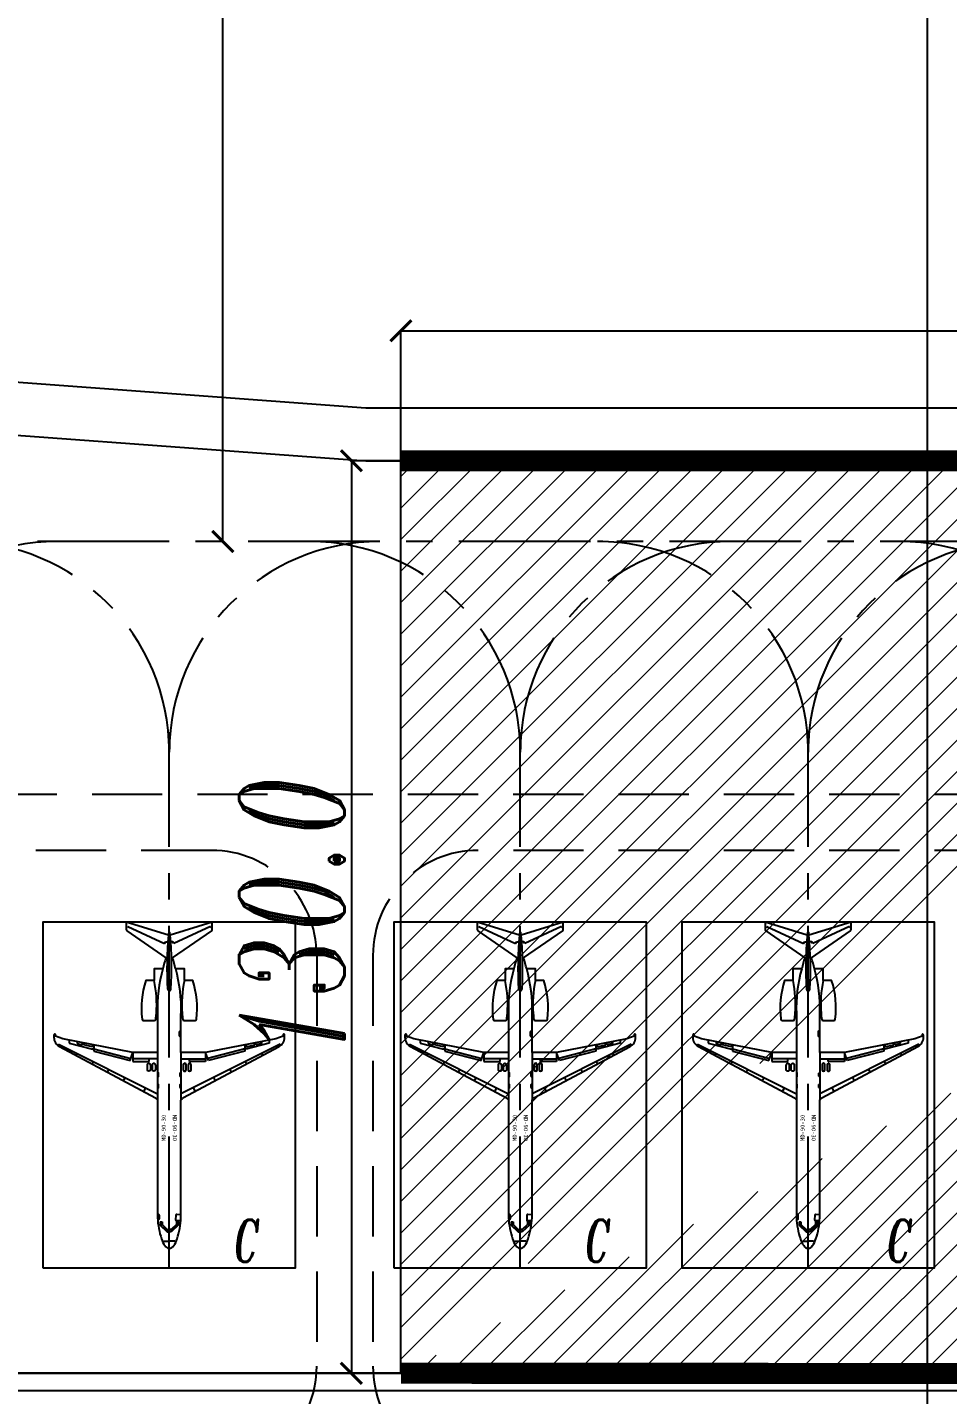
# Model space of a CAD drawing. Header units: millimetres. Extents: x -2699 to 2556, y 623 to 2108.
# Drawn here: x -140.5 to -9.4, y 1211.8 to 1406.5 of the extents above; entities that cross this region are included whole.
import ezdxf
from ezdxf.enums import TextEntityAlignment as Align

# ---------------------------------------------------------------- set-up
doc = ezdxf.new("R2010")
doc.units = ezdxf.units.MM
doc.linetypes.add('CENTER', pattern=[2, 1.25, -0.25, 0.25, -0.25])
doc.linetypes.add('DASHED', pattern=[0.75, 0.5, -0.25])
for name, color, linetype in [('1', 8, 'Continuous'), ('2', 8, 'Continuous'), ('FGW', 8, 'Continuous'), ('服务车道', 6, 'DASHED'), ('标注wj', 7, 'Continuous'), ('消防救援道路服务车道和连接带路面', 4, 'Continuous'), ('道肩边线', 6, 'Continuous'), ('道面边线', 3, 'Continuous'), ('飞机', 8, 'Continuous'), ('飞机滑行线', 1, 'CENTER')]:
    doc.layers.add(name, color=color, linetype=linetype)
doc.layers.add('纵断_分栏线', color=5, linetype='Continuous', lineweight=0)
doc.styles.add('ITALICT', font='italict.shx', dxfattribs={"width": 0.67, "bigfont": 'tssdchn.shx'})
doc.styles.get("Standard").update_dxf_attribs({"font": 'SimSun.ttf'})
doc.dimstyles.new('标注', dxfattribs={"dimtxt": 2.5, "dimasz": 1.2, "dimexe": 0, "dimexo": 0, "dimgap": 0.3, "dimtad": 1, "dimdec": 1, "dimzin": 0, "dimdsep": 46, "dimtxsty": 'Standard', "dimblk": 'ARCHTICK', "dimcen": 0.09, "dimadec": 0, "dimazin": 0, "dimtfac": 1, "dimtdec": 1, "dimtofl": 0, "dimtmove": 0, "dimatfit": 3, "dimldrblk": 'ARCHTICK', "dimfxl": 0, "dimtolj": 1, "dimtzin": 0, "dimarcsym": 0})

# ---------------------------------------------------------------- blocks, each defined once
blk = doc.blocks.new('*U139')
at = {"color": 7}
blk.add_lwpolyline([(-45.28, -6.04), (-41.42, -0.48, 0.015916), (-39.87, -0.91), (-39.87, -2.16), (-38.18, -2.16), (-38.18, -3.35, 0.111009), (-32.69, -3.87, 0.377813), (-32.52, -3.67), (-32.52, -2.13, 0.378085), (-32.69, -1.93, 0.012851), (-33.52, -1.84), (-33.52, -1.68), (-27.93, -1.68), (-27.93, -5.17), (-29.88, -15.18), (-30.28, -16.23), (-30.52, -16.23, 0.490513), (-30.52, -16.4, 0.092414), (-30.26, -16.43), (-30.11, -16.43, 0.276654), (-28.79, -15.64), (-21.46, -1.95, -0.180843), (-21.16, -1.68), (-4.41, -1.68, 0.06315), (-1.39, -1.11, 0.086751), (-0.43, -0.63, 0.216879), (0, 0, 0.216879), (-0.43, 0.63, 0.086751), (-1.39, 1.11, 0.06315), (-4.41, 1.67), (-21.16, 1.67, -0.180843), (-21.46, 1.95), (-28.79, 15.64, 0.276654), (-30.11, 16.43), (-30.26, 16.43, 0.092414), (-30.52, 16.4, 0.490513), (-30.52, 16.23), (-30.28, 16.23), (-29.88, 15.18), (-27.93, 5.17), (-27.93, 1.67), (-33.52, 1.67), (-33.52, 1.84, 0.012851), (-32.69, 1.93, 0.378085), (-32.52, 2.13), (-32.52, 3.67, 0.377813), (-32.69, 3.87, 0.111009), (-38.18, 3.35), (-38.18, 2.16), (-39.87, 2.16), (-39.87, 0.91, 0.015916), (-41.42, 0.48), (-45.28, 6.04, 0.245694), (-45.45, 6.12), (-46.5, 6.12), (-44.68, 0.12, 0.001661), (-45.03, 0.08), (-45.03, 0), (-45.03, -0.08, 0.001661), (-44.68, -0.12), (-46.5, -6.13), (-45.45, -6.13, 0.245694)], format="xyb", close=True, dxfattribs=at)
at = {"layer": '1', "color": 7}
for p, q in [((-28.94, 15.87), (-29.14, 15.78)), ((-29.14, 15.78), (-22.05, 1.67)), ((-29.7, 14.25), (-29.27, 14.25)), ((-29.27, 14.25), (-28.42, 10.93)), ((-29.48, 13.12), (-29.22, 13.12)), ((-29.05, 12.34), (-29.33, 12.34)), ((-29.01, 12.19), (-29.3, 12.19)), ((-29.22, 13.12), (-29.05, 12.34)), ((-28.73, 10.93), (-29.01, 12.19)), ((-27.82, 13.15), (-27.53, 13.3)), ((-29.05, 10.93), (-28.73, 10.93)), ((-29.02, 10.76), (-28.11, 10.76)), ((-28.42, 10.93), (-28.58, 10.76)), ((-28.45, 10.76), (-27.09, 5.47)), ((-28.11, 10.76), (-26.78, 5.58)), ((-26.65, 10.82), (-26.3, 11)), ((-25.54, 8.62), (-25.14, 8.83)), ((-45.87, 5.89), (-45.7, 5.97)), ((-45.87, 5.89), (-43.46, 0.66)), ((-45.7, 5.97), (-45.76, 6.12)), ((-24.38, 6.3), (-23.92, 6.55)), ((-26.78, 5.58), (-27.93, 5.17)), ((-27.93, 5.17), (-26.67, 5.17)), ((-27.02, 1.67), (-27.02, 5.17)), ((-26.67, 5.17), (-26.67, 2.87)), ((-26.67, 2.87), (-27.02, 2.87)), ((-22.92, 3.39), (-22.39, 3.68)), ((-43.46, 0.66), (-43.72, 0.52)), ((-43.72, 0.52), (-43.72, 0.19)), ((-41.42, 0.48), (-41.3, 0.31)), ((-30.96, 1.52), (-30.96, 1.67)), ((-30.86, 1.42), (-30.34, 1.42)), ((-30.24, 1.52), (-30.24, 1.67)), ((-27.93, 1.67), (-21.16, 1.67)), ((-25.04, 1.59), (-25.04, 1.67)), ((-24.58, 1.54), (-24.99, 1.54)), ((-24.53, 1.59), (-24.53, 1.67)), ((-23.42, 1.59), (-23.42, 1.67)), ((-22.96, 1.54), (-23.37, 1.54)), ((-22.91, 1.59), (-22.91, 1.67)), ((-4.83, 1.67), (-4.87, 1.05)), ((-4.77, 0.95), (-4.08, 0.91)), ((-3.94, 1.64), (-3.98, 1)), ((-3.8, 1.29), (-3.35, 1.29)), ((-3.8, 1.29), (-3.8, 1.03)), ((-3.8, 1.03), (-3.44, 1.03)), ((-3.35, 1.29), (-3.44, 1.03)), ((-3.44, 1.03), (-2.74, 0.29)), ((-3.35, 1.29), (-2.38, 0.29)), ((-3.08, 0.65), (-2.9, 0.83)), ((-2.74, 0.29), (-2.74, 0)), ((-2.74, 0.29), (-2.38, 0.29)), ((-2.74, -0.29), (-2.74, 0)), ((-2.38, 0.29), (-2.38, 0)), ((-2.38, -0.29), (-2.38, 0)), ((-1.06, 0.78), (-1.06, 0)), ((-1.06, -0.78), (-1.06, 0)), ((-45.87, -5.89), (-43.46, -0.66)), ((-43.72, -0.52), (-43.72, -0.19)), ((-43.46, -0.66), (-43.72, -0.52)), ((-41.42, -0.48), (-41.3, -0.31)), ((-29.14, -15.78), (-22.05, -1.68)), ((-27.93, -1.68), (-21.16, -1.68)), ((-27.02, -1.68), (-27.02, -5.17)), ((-25.04, -1.59), (-25.04, -1.68)), ((-24.58, -1.54), (-24.99, -1.54)), ((-24.53, -1.59), (-24.53, -1.68)), ((-23.42, -1.59), (-23.42, -1.68)), ((-22.96, -1.54), (-23.37, -1.54)), ((-22.91, -1.59), (-22.91, -1.68)), ((-4.84, -1.51), (-4.84, -1.68)), ((-4.28, -1.41), (-4.74, -1.41)), ((-4.18, -1.51), (-4.18, -1.66)), ((-3.8, -1.03), (-3.44, -1.03)), ((-3.8, -1.29), (-3.8, -1.03)), ((-3.8, -1.29), (-3.35, -1.29)), ((-3.44, -1.03), (-2.74, -0.29)), ((-3.35, -1.29), (-3.44, -1.03)), ((-3.35, -1.29), (-2.38, -0.29)), ((-3.08, -0.65), (-2.9, -0.83)), ((-2.74, -0.29), (-2.38, -0.29)), ((-26.67, -2.87), (-27.02, -2.87)), ((-26.67, -5.17), (-26.67, -2.87)), ((-22.92, -3.39), (-22.39, -3.68)), ((-28.45, -10.76), (-27.09, -5.47)), ((-28.11, -10.76), (-26.78, -5.58)), ((-26.78, -5.58), (-27.93, -5.17)), ((-27.93, -5.17), (-26.67, -5.17)), ((-45.87, -5.89), (-45.7, -5.97)), ((-45.7, -5.97), (-45.76, -6.13)), ((-24.38, -6.3), (-23.92, -6.55)), ((-25.54, -8.62), (-25.14, -8.83)), ((-29.27, -14.25), (-28.42, -10.93)), ((-29.05, -10.93), (-28.73, -10.93)), ((-29.02, -10.76), (-28.11, -10.76)), ((-28.73, -10.93), (-29.01, -12.19)), ((-28.42, -10.93), (-28.58, -10.76)), ((-26.65, -10.82), (-26.3, -11)), ((-29.48, -13.12), (-29.22, -13.12)), ((-29.05, -12.34), (-29.33, -12.34)), ((-29.01, -12.19), (-29.3, -12.19)), ((-29.22, -13.12), (-29.05, -12.34)), ((-27.82, -13.15), (-27.53, -13.3)), ((-29.7, -14.25), (-29.27, -14.25)), ((-28.94, -15.87), (-29.14, -15.78))]:
    blk.add_line(p, q, dxfattribs=at)
for centre, radius, start, end in [((-34.78, 17.88), 16.09, 257.7807, 274.5014), ((-39.99, -52.92), 53.25, 86.7652, 95.048), ((-34.23, -19.12), 20.81, 88.0227, 105.7176), ((-36.98, 0), 0.238, 359.933, 92.4485), ((-36.98, 0), 0.238, 267.5515, 0.067), ((-30.86, 1.52), 0.1, 180, 270), ((-30.34, 1.52), 0.1, 270, 0), ((-24.99, 1.59), 0.05, 180, 270), ((-24.58, 1.59), 0.05, 270, 0), ((-23.37, 1.59), 0.05, 180, 270), ((-22.96, 1.59), 0.05, 270, 0), ((-4.77, 1.05), 0.1, 176.4884, 266.4884), ((-4.08, 1.01), 0.1, 266.4884, 356.4884), ((-39.99, 52.92), 53.25, 264.952, 273.2348), ((-34.23, 19.12), 20.81, 254.2824, 271.9773), ((-34.78, -17.88), 16.09, 85.4986, 102.2193), ((-24.99, -1.59), 0.05, 90, 180), ((-24.58, -1.59), 0.05, 0, 90), ((-23.37, -1.59), 0.05, 90, 180), ((-22.96, -1.59), 0.05, 0, 90), ((-4.74, -1.51), 0.1, 90, 180), ((-4.28, -1.51), 0.1, 0, 90)]:
    blk.add_arc(centre, radius, start, end, dxfattribs=at)
at = {"layer": '2', "color": 7}
for points in [[(-26.19, 2.69), (-25.47, 2.69, 1), (-25.47, 3.11), (-26.19, 3.11, 1)], [(-26.19, 1.98), (-25.47, 1.98, 1), (-25.47, 2.4), (-26.19, 2.4, 1)], [(-26.19, -1.98), (-25.47, -1.98, -1), (-25.47, -2.4), (-26.19, -2.4, -1)], [(-26.19, -2.69), (-25.47, -2.69, -1), (-25.47, -3.11), (-26.19, -3.11, -1)]]:
    blk.add_lwpolyline(points, format="xyb", close=True, dxfattribs=at)
at = {"layer": '1', "color": 7}
blk.add_text('MD-90-30', height=0.6, dxfattribs=at).set_placement((-17.2, 0.8), align=Align.MIDDLE_CENTER)
blk.add_text('MD-90-30', height=0.6, rotation=180, dxfattribs=at).set_placement((-17.2, -0.8), align=Align.MIDDLE_CENTER)
blk = doc.blocks.new('*U144')
at = {"color": 7}
blk.add_lwpolyline([(-45.28, -6.04), (-41.42, -0.48, 0.015916), (-39.87, -0.91), (-39.87, -2.16), (-38.18, -2.16), (-38.18, -3.35, 0.111009), (-32.69, -3.87, 0.377813), (-32.52, -3.67), (-32.52, -2.13, 0.378085), (-32.69, -1.93, 0.012851), (-33.52, -1.84), (-33.52, -1.68), (-27.93, -1.68), (-27.93, -5.17), (-29.88, -15.18), (-30.28, -16.23), (-30.52, -16.23, 0.490513), (-30.52, -16.4, 0.092414), (-30.26, -16.43), (-30.11, -16.43, 0.276654), (-28.79, -15.64), (-21.46, -1.95, -0.180843), (-21.16, -1.68), (-4.41, -1.68, 0.06315), (-1.39, -1.11, 0.086751), (-0.43, -0.63, 0.216879), (0, 0, 0.216879), (-0.43, 0.63, 0.086751), (-1.39, 1.11, 0.06315), (-4.41, 1.67), (-21.16, 1.67, -0.180843), (-21.46, 1.95), (-28.79, 15.64, 0.276654), (-30.11, 16.43), (-30.26, 16.43, 0.092414), (-30.52, 16.4, 0.490513), (-30.52, 16.23), (-30.28, 16.23), (-29.88, 15.18), (-27.93, 5.17), (-27.93, 1.67), (-33.52, 1.67), (-33.52, 1.84, 0.012851), (-32.69, 1.93, 0.378085), (-32.52, 2.13), (-32.52, 3.67, 0.377813), (-32.69, 3.87, 0.111009), (-38.18, 3.35), (-38.18, 2.16), (-39.87, 2.16), (-39.87, 0.91, 0.015916), (-41.42, 0.48), (-45.28, 6.04, 0.245694), (-45.45, 6.12), (-46.5, 6.12), (-44.68, 0.12, 0.001661), (-45.03, 0.08), (-45.03, 0), (-45.03, -0.08, 0.001661), (-44.68, -0.12), (-46.5, -6.13), (-45.45, -6.13, 0.245694)], format="xyb", close=True, dxfattribs=at)
at = {"layer": '1', "color": 7}
for p, q in [((-28.94, 15.87), (-29.14, 15.78)), ((-29.14, 15.78), (-22.05, 1.67)), ((-29.7, 14.25), (-29.27, 14.25)), ((-29.27, 14.25), (-28.42, 10.93)), ((-29.48, 13.12), (-29.22, 13.12)), ((-29.05, 12.34), (-29.33, 12.34)), ((-29.01, 12.19), (-29.3, 12.19)), ((-29.22, 13.12), (-29.05, 12.34)), ((-28.73, 10.93), (-29.01, 12.19)), ((-27.82, 13.15), (-27.53, 13.3)), ((-29.05, 10.93), (-28.73, 10.93)), ((-29.02, 10.76), (-28.11, 10.76)), ((-28.42, 10.93), (-28.58, 10.76)), ((-28.45, 10.76), (-27.09, 5.47)), ((-28.11, 10.76), (-26.78, 5.58)), ((-26.65, 10.82), (-26.3, 11)), ((-25.54, 8.62), (-25.14, 8.83)), ((-45.87, 5.89), (-45.7, 5.97)), ((-45.87, 5.89), (-43.46, 0.66)), ((-45.7, 5.97), (-45.76, 6.12)), ((-24.38, 6.3), (-23.92, 6.55)), ((-26.78, 5.58), (-27.93, 5.17)), ((-27.93, 5.17), (-26.67, 5.17)), ((-27.02, 1.67), (-27.02, 5.17)), ((-26.67, 5.17), (-26.67, 2.87)), ((-26.67, 2.87), (-27.02, 2.87)), ((-22.92, 3.39), (-22.39, 3.68)), ((-43.46, 0.66), (-43.72, 0.52)), ((-43.72, 0.52), (-43.72, 0.19)), ((-41.42, 0.48), (-41.3, 0.31)), ((-30.96, 1.52), (-30.96, 1.67)), ((-30.86, 1.42), (-30.34, 1.42)), ((-30.24, 1.52), (-30.24, 1.67)), ((-27.93, 1.67), (-21.16, 1.67)), ((-25.04, 1.59), (-25.04, 1.67)), ((-24.58, 1.54), (-24.99, 1.54)), ((-24.53, 1.59), (-24.53, 1.67)), ((-23.42, 1.59), (-23.42, 1.67)), ((-22.96, 1.54), (-23.37, 1.54)), ((-22.91, 1.59), (-22.91, 1.67)), ((-4.83, 1.67), (-4.87, 1.05)), ((-4.77, 0.95), (-4.08, 0.91)), ((-3.94, 1.64), (-3.98, 1)), ((-3.8, 1.29), (-3.35, 1.29)), ((-3.8, 1.29), (-3.8, 1.03)), ((-3.8, 1.03), (-3.44, 1.03)), ((-3.35, 1.29), (-3.44, 1.03)), ((-3.44, 1.03), (-2.74, 0.29)), ((-3.35, 1.29), (-2.38, 0.29)), ((-3.08, 0.65), (-2.9, 0.83)), ((-2.74, 0.29), (-2.74, 0)), ((-2.74, 0.29), (-2.38, 0.29)), ((-2.74, -0.29), (-2.74, 0)), ((-2.38, 0.29), (-2.38, 0)), ((-2.38, -0.29), (-2.38, 0)), ((-1.06, 0.78), (-1.06, 0)), ((-1.06, -0.78), (-1.06, 0)), ((-45.87, -5.89), (-43.46, -0.66)), ((-43.72, -0.52), (-43.72, -0.19)), ((-43.46, -0.66), (-43.72, -0.52)), ((-41.42, -0.48), (-41.3, -0.31)), ((-29.14, -15.78), (-22.05, -1.68)), ((-27.93, -1.68), (-21.16, -1.68)), ((-27.02, -1.68), (-27.02, -5.17)), ((-25.04, -1.59), (-25.04, -1.68)), ((-24.58, -1.54), (-24.99, -1.54)), ((-24.53, -1.59), (-24.53, -1.68)), ((-23.42, -1.59), (-23.42, -1.68)), ((-22.96, -1.54), (-23.37, -1.54)), ((-22.91, -1.59), (-22.91, -1.68)), ((-4.84, -1.51), (-4.84, -1.68)), ((-4.28, -1.41), (-4.74, -1.41)), ((-4.18, -1.51), (-4.18, -1.66)), ((-3.8, -1.03), (-3.44, -1.03)), ((-3.8, -1.29), (-3.8, -1.03)), ((-3.8, -1.29), (-3.35, -1.29)), ((-3.44, -1.03), (-2.74, -0.29)), ((-3.35, -1.29), (-3.44, -1.03)), ((-3.35, -1.29), (-2.38, -0.29)), ((-3.08, -0.65), (-2.9, -0.83)), ((-2.74, -0.29), (-2.38, -0.29)), ((-26.67, -2.87), (-27.02, -2.87)), ((-26.67, -5.17), (-26.67, -2.87)), ((-22.92, -3.39), (-22.39, -3.68)), ((-28.45, -10.76), (-27.09, -5.47)), ((-28.11, -10.76), (-26.78, -5.58)), ((-26.78, -5.58), (-27.93, -5.17)), ((-27.93, -5.17), (-26.67, -5.17)), ((-45.87, -5.89), (-45.7, -5.97)), ((-45.7, -5.97), (-45.76, -6.13)), ((-24.38, -6.3), (-23.92, -6.55)), ((-25.54, -8.62), (-25.14, -8.83)), ((-29.27, -14.25), (-28.42, -10.93)), ((-29.05, -10.93), (-28.73, -10.93)), ((-29.02, -10.76), (-28.11, -10.76)), ((-28.73, -10.93), (-29.01, -12.19)), ((-28.42, -10.93), (-28.58, -10.76)), ((-26.65, -10.82), (-26.3, -11)), ((-29.48, -13.12), (-29.22, -13.12)), ((-29.05, -12.34), (-29.33, -12.34)), ((-29.01, -12.19), (-29.3, -12.19)), ((-29.22, -13.12), (-29.05, -12.34)), ((-27.82, -13.15), (-27.53, -13.3)), ((-29.7, -14.25), (-29.27, -14.25)), ((-28.94, -15.87), (-29.14, -15.78))]:
    blk.add_line(p, q, dxfattribs=at)
for centre, radius, start, end in [((-34.78, 17.88), 16.09, 257.7807, 274.5014), ((-39.99, -52.92), 53.25, 86.7652, 95.048), ((-34.23, -19.12), 20.81, 88.0227, 105.7176), ((-36.98, 0), 0.238, 359.933, 92.4485), ((-36.98, 0), 0.238, 267.5515, 0.067), ((-30.86, 1.52), 0.1, 180, 270), ((-30.34, 1.52), 0.1, 270, 0), ((-24.99, 1.59), 0.05, 180, 270), ((-24.58, 1.59), 0.05, 270, 0), ((-23.37, 1.59), 0.05, 180, 270), ((-22.96, 1.59), 0.05, 270, 0), ((-4.77, 1.05), 0.1, 176.4884, 266.4884), ((-4.08, 1.01), 0.1, 266.4884, 356.4884), ((-39.99, 52.92), 53.25, 264.952, 273.2348), ((-34.23, 19.12), 20.81, 254.2824, 271.9773), ((-34.78, -17.88), 16.09, 85.4986, 102.2193), ((-24.99, -1.59), 0.05, 90, 180), ((-24.58, -1.59), 0.05, 0, 90), ((-23.37, -1.59), 0.05, 90, 180), ((-22.96, -1.59), 0.05, 0, 90), ((-4.74, -1.51), 0.1, 90, 180), ((-4.28, -1.51), 0.1, 0, 90)]:
    blk.add_arc(centre, radius, start, end, dxfattribs=at)
at = {"layer": '2', "color": 7}
for points in [[(-26.19, 2.69), (-25.47, 2.69, 1), (-25.47, 3.11), (-26.19, 3.11, 1)], [(-26.19, 1.98), (-25.47, 1.98, 1), (-25.47, 2.4), (-26.19, 2.4, 1)], [(-26.19, -1.98), (-25.47, -1.98, -1), (-25.47, -2.4), (-26.19, -2.4, -1)], [(-26.19, -2.69), (-25.47, -2.69, -1), (-25.47, -3.11), (-26.19, -3.11, -1)]]:
    blk.add_lwpolyline(points, format="xyb", close=True, dxfattribs=at)
at = {"layer": '1', "color": 7}
blk.add_text('MD-90-30', height=0.6, dxfattribs=at).set_placement((-17.2, 0.8), align=Align.MIDDLE_CENTER)
blk.add_text('MD-90-30', height=0.6, rotation=180, dxfattribs=at).set_placement((-17.2, -0.8), align=Align.MIDDLE_CENTER)
blk = doc.blocks.new('*U145')
at = {"color": 7}
blk.add_lwpolyline([(-45.28, -6.04), (-41.42, -0.48, 0.015916), (-39.87, -0.91), (-39.87, -2.16), (-38.18, -2.16), (-38.18, -3.35, 0.111009), (-32.69, -3.87, 0.377813), (-32.52, -3.67), (-32.52, -2.13, 0.378085), (-32.69, -1.93, 0.012851), (-33.52, -1.84), (-33.52, -1.68), (-27.93, -1.68), (-27.93, -5.17), (-29.88, -15.18), (-30.28, -16.23), (-30.52, -16.23, 0.490513), (-30.52, -16.4, 0.092414), (-30.26, -16.43), (-30.11, -16.43, 0.276654), (-28.79, -15.64), (-21.46, -1.95, -0.180843), (-21.16, -1.68), (-4.41, -1.68, 0.06315), (-1.39, -1.11, 0.086751), (-0.43, -0.63, 0.216879), (0, 0, 0.216879), (-0.43, 0.63, 0.086751), (-1.39, 1.11, 0.06315), (-4.41, 1.67), (-21.16, 1.67, -0.180843), (-21.46, 1.95), (-28.79, 15.64, 0.276654), (-30.11, 16.43), (-30.26, 16.43, 0.092414), (-30.52, 16.4, 0.490513), (-30.52, 16.23), (-30.28, 16.23), (-29.88, 15.18), (-27.93, 5.17), (-27.93, 1.67), (-33.52, 1.67), (-33.52, 1.84, 0.012851), (-32.69, 1.93, 0.378085), (-32.52, 2.13), (-32.52, 3.67, 0.377813), (-32.69, 3.87, 0.111009), (-38.18, 3.35), (-38.18, 2.16), (-39.87, 2.16), (-39.87, 0.91, 0.015916), (-41.42, 0.48), (-45.28, 6.04, 0.245694), (-45.45, 6.12), (-46.5, 6.12), (-44.68, 0.12, 0.001661), (-45.03, 0.08), (-45.03, 0), (-45.03, -0.08, 0.001661), (-44.68, -0.12), (-46.5, -6.13), (-45.45, -6.13, 0.245694)], format="xyb", close=True, dxfattribs=at)
at = {"layer": '1', "color": 7}
for p, q in [((-28.94, 15.87), (-29.14, 15.78)), ((-29.14, 15.78), (-22.05, 1.67)), ((-29.7, 14.25), (-29.27, 14.25)), ((-29.27, 14.25), (-28.42, 10.93)), ((-29.48, 13.12), (-29.22, 13.12)), ((-29.05, 12.34), (-29.33, 12.34)), ((-29.01, 12.19), (-29.3, 12.19)), ((-29.22, 13.12), (-29.05, 12.34)), ((-28.73, 10.93), (-29.01, 12.19)), ((-27.82, 13.15), (-27.53, 13.3)), ((-29.05, 10.93), (-28.73, 10.93)), ((-29.02, 10.76), (-28.11, 10.76)), ((-28.42, 10.93), (-28.58, 10.76)), ((-28.45, 10.76), (-27.09, 5.47)), ((-28.11, 10.76), (-26.78, 5.58)), ((-26.65, 10.82), (-26.3, 11)), ((-25.54, 8.62), (-25.14, 8.83)), ((-45.87, 5.89), (-45.7, 5.97)), ((-45.87, 5.89), (-43.46, 0.66)), ((-45.7, 5.97), (-45.76, 6.12)), ((-24.38, 6.3), (-23.92, 6.55)), ((-26.78, 5.58), (-27.93, 5.17)), ((-27.93, 5.17), (-26.67, 5.17)), ((-27.02, 1.67), (-27.02, 5.17)), ((-26.67, 5.17), (-26.67, 2.87)), ((-26.67, 2.87), (-27.02, 2.87)), ((-22.92, 3.39), (-22.39, 3.68)), ((-43.46, 0.66), (-43.72, 0.52)), ((-43.72, 0.52), (-43.72, 0.19)), ((-41.42, 0.48), (-41.3, 0.31)), ((-30.96, 1.52), (-30.96, 1.67)), ((-30.86, 1.42), (-30.34, 1.42)), ((-30.24, 1.52), (-30.24, 1.67)), ((-27.93, 1.67), (-21.16, 1.67)), ((-25.04, 1.59), (-25.04, 1.67)), ((-24.58, 1.54), (-24.99, 1.54)), ((-24.53, 1.59), (-24.53, 1.67)), ((-23.42, 1.59), (-23.42, 1.67)), ((-22.96, 1.54), (-23.37, 1.54)), ((-22.91, 1.59), (-22.91, 1.67)), ((-4.83, 1.67), (-4.87, 1.05)), ((-4.77, 0.95), (-4.08, 0.91)), ((-3.94, 1.64), (-3.98, 1)), ((-3.8, 1.29), (-3.35, 1.29)), ((-3.8, 1.29), (-3.8, 1.03)), ((-3.8, 1.03), (-3.44, 1.03)), ((-3.35, 1.29), (-3.44, 1.03)), ((-3.44, 1.03), (-2.74, 0.29)), ((-3.35, 1.29), (-2.38, 0.29)), ((-3.08, 0.65), (-2.9, 0.83)), ((-2.74, 0.29), (-2.74, 0)), ((-2.74, 0.29), (-2.38, 0.29)), ((-2.74, -0.29), (-2.74, 0)), ((-2.38, 0.29), (-2.38, 0)), ((-2.38, -0.29), (-2.38, 0)), ((-1.06, 0.78), (-1.06, 0)), ((-1.06, -0.78), (-1.06, 0)), ((-45.87, -5.89), (-43.46, -0.66)), ((-43.72, -0.52), (-43.72, -0.19)), ((-43.46, -0.66), (-43.72, -0.52)), ((-41.42, -0.48), (-41.3, -0.31)), ((-29.14, -15.78), (-22.05, -1.68)), ((-27.93, -1.68), (-21.16, -1.68)), ((-27.02, -1.68), (-27.02, -5.17)), ((-25.04, -1.59), (-25.04, -1.68)), ((-24.58, -1.54), (-24.99, -1.54)), ((-24.53, -1.59), (-24.53, -1.68)), ((-23.42, -1.59), (-23.42, -1.68)), ((-22.96, -1.54), (-23.37, -1.54)), ((-22.91, -1.59), (-22.91, -1.68)), ((-4.84, -1.51), (-4.84, -1.68)), ((-4.28, -1.41), (-4.74, -1.41)), ((-4.18, -1.51), (-4.18, -1.66)), ((-3.8, -1.03), (-3.44, -1.03)), ((-3.8, -1.29), (-3.8, -1.03)), ((-3.8, -1.29), (-3.35, -1.29)), ((-3.44, -1.03), (-2.74, -0.29)), ((-3.35, -1.29), (-3.44, -1.03)), ((-3.35, -1.29), (-2.38, -0.29)), ((-3.08, -0.65), (-2.9, -0.83)), ((-2.74, -0.29), (-2.38, -0.29)), ((-26.67, -2.87), (-27.02, -2.87)), ((-26.67, -5.17), (-26.67, -2.87)), ((-22.92, -3.39), (-22.39, -3.68)), ((-28.45, -10.76), (-27.09, -5.47)), ((-28.11, -10.76), (-26.78, -5.58)), ((-26.78, -5.58), (-27.93, -5.17)), ((-27.93, -5.17), (-26.67, -5.17)), ((-45.87, -5.89), (-45.7, -5.97)), ((-45.7, -5.97), (-45.76, -6.13)), ((-24.38, -6.3), (-23.92, -6.55)), ((-25.54, -8.62), (-25.14, -8.83)), ((-29.27, -14.25), (-28.42, -10.93)), ((-29.05, -10.93), (-28.73, -10.93)), ((-29.02, -10.76), (-28.11, -10.76)), ((-28.73, -10.93), (-29.01, -12.19)), ((-28.42, -10.93), (-28.58, -10.76)), ((-26.65, -10.82), (-26.3, -11)), ((-29.48, -13.12), (-29.22, -13.12)), ((-29.05, -12.34), (-29.33, -12.34)), ((-29.01, -12.19), (-29.3, -12.19)), ((-29.22, -13.12), (-29.05, -12.34)), ((-27.82, -13.15), (-27.53, -13.3)), ((-29.7, -14.25), (-29.27, -14.25)), ((-28.94, -15.87), (-29.14, -15.78))]:
    blk.add_line(p, q, dxfattribs=at)
for centre, radius, start, end in [((-34.78, 17.88), 16.09, 257.7807, 274.5014), ((-39.99, -52.92), 53.25, 86.7652, 95.048), ((-34.23, -19.12), 20.81, 88.0227, 105.7176), ((-36.98, 0), 0.238, 359.933, 92.4485), ((-36.98, 0), 0.238, 267.5515, 0.067), ((-30.86, 1.52), 0.1, 180, 270), ((-30.34, 1.52), 0.1, 270, 0), ((-24.99, 1.59), 0.05, 180, 270), ((-24.58, 1.59), 0.05, 270, 0), ((-23.37, 1.59), 0.05, 180, 270), ((-22.96, 1.59), 0.05, 270, 0), ((-4.77, 1.05), 0.1, 176.4884, 266.4884), ((-4.08, 1.01), 0.1, 266.4884, 356.4884), ((-39.99, 52.92), 53.25, 264.952, 273.2348), ((-34.23, 19.12), 20.81, 254.2824, 271.9773), ((-34.78, -17.88), 16.09, 85.4986, 102.2193), ((-24.99, -1.59), 0.05, 90, 180), ((-24.58, -1.59), 0.05, 0, 90), ((-23.37, -1.59), 0.05, 90, 180), ((-22.96, -1.59), 0.05, 0, 90), ((-4.74, -1.51), 0.1, 90, 180), ((-4.28, -1.51), 0.1, 0, 90)]:
    blk.add_arc(centre, radius, start, end, dxfattribs=at)
at = {"layer": '2', "color": 7}
for points in [[(-26.19, 2.69), (-25.47, 2.69, 1), (-25.47, 3.11), (-26.19, 3.11, 1)], [(-26.19, 1.98), (-25.47, 1.98, 1), (-25.47, 2.4), (-26.19, 2.4, 1)], [(-26.19, -1.98), (-25.47, -1.98, -1), (-25.47, -2.4), (-26.19, -2.4, -1)], [(-26.19, -2.69), (-25.47, -2.69, -1), (-25.47, -3.11), (-26.19, -3.11, -1)]]:
    blk.add_lwpolyline(points, format="xyb", close=True, dxfattribs=at)
at = {"layer": '1', "color": 7}
blk.add_text('MD-90-30', height=0.6, dxfattribs=at).set_placement((-17.2, 0.8), align=Align.MIDDLE_CENTER)
blk.add_text('MD-90-30', height=0.6, rotation=180, dxfattribs=at).set_placement((-17.2, -0.8), align=Align.MIDDLE_CENTER)
blk = doc.blocks.new('_ArchTick')
at = {"color": 0, "linetype": 'ByBlock', "const_width": 0.15}
blk.add_lwpolyline([(-0.5, -0.5), (0.5, 0.5)], dxfattribs=at)
blk = doc.blocks.new('*D174')
at = {"layer": 'Defpoints', "color": 0, "transparency": 16777216}
for p in [(419.76, 1363.33), (-87.24, 1303.49), (419.76, 1295.44)]:
    blk.add_point(p, dxfattribs=at)
at = {"layer": '标注wj', "color": 0, "lineweight": -2, "transparency": 16777216}
for p, q in [((-87.24, 1303.49), (-87.24, 1363.33)), ((-87.24, 1363.33), (419.76, 1363.33)), ((419.76, 1295.44), (419.76, 1363.33))]:
    blk.add_line(p, q, dxfattribs=at)
at = {"layer": '标注wj', "color": 0, "lineweight": -2, "transparency": 16777216, "xscale": 3, "yscale": 3, "zscale": 3, "rotation": 180}
blk.add_blockref('_ArchTick', (-87.24, 1363.33), dxfattribs=at)
at = {"layer": '标注wj', "color": 0, "lineweight": -2, "transparency": 16777216, "xscale": 3, "yscale": 3, "zscale": 3}
blk.add_blockref('_ArchTick', (419.76, 1363.33), dxfattribs=at)
at = {"layer": '标注wj', "color": 0, "transparency": 16777216, "insert": (166.26, 1371.83), "char_height": 15, "attachment_point": 5, "style": 'ITALICT'}
blk.add_mtext('\\A1;507.0', dxfattribs=at)
blk = doc.blocks.new('*D175')
at = {"layer": 'Defpoints', "color": 0, "transparency": 16777216}
for p in [(-87.24, 1344.8), (-94.3, 1214.8), (-87.27, 1214.8)]:
    blk.add_point(p, dxfattribs=at)
at = {"layer": '标注wj', "color": 0, "lineweight": -2, "transparency": 16777216}
for p, q in [((-87.24, 1344.8), (-94.3, 1344.8)), ((-94.3, 1344.8), (-94.3, 1214.8)), ((-87.27, 1214.8), (-94.3, 1214.8))]:
    blk.add_line(p, q, dxfattribs=at)
at = {"layer": '标注wj', "color": 0, "lineweight": -2, "transparency": 16777216, "xscale": 3, "yscale": 3, "zscale": 3}
for p, rotation in [((-94.3, 1344.8), 90), ((-94.3, 1214.8), 270)]:
    blk.add_blockref('_ArchTick', p, dxfattribs=dict(at, rotation=rotation))
at = {"layer": '标注wj', "color": 0, "transparency": 16777216, "insert": (-102.8, 1279.8), "char_height": 15, "attachment_point": 5, "rotation": 90, "style": 'ITALICT'}
blk.add_mtext('\\A1;130.0', dxfattribs=at)
blk = doc.blocks.new('*D176')
at = {"layer": 'Defpoints', "color": 0, "transparency": 16777216}
for p in [(-112.61, 1614.8), (-112.61, 1614.8), (-112.61, 1333.3)]:
    blk.add_point(p, dxfattribs=at)
at = {"layer": '标注wj', "color": 0, "lineweight": -2, "transparency": 16777216}
blk.add_line((-112.61, 1333.3), (-112.61, 1614.8), dxfattribs=at)
at = {"layer": '标注wj', "color": 0, "lineweight": -2, "transparency": 16777216, "xscale": 3, "yscale": 3, "zscale": 3}
for p, rotation in [((-112.61, 1614.8), 90), ((-112.61, 1333.3), 270)]:
    blk.add_blockref('_ArchTick', p, dxfattribs=dict(at, rotation=rotation))
at = {"layer": '标注wj', "color": 0, "transparency": 16777216, "insert": (-121.11, 1474.05), "char_height": 15, "attachment_point": 5, "rotation": 90, "style": 'ITALICT'}
blk.add_mtext('\\A1;281.5', dxfattribs=at)

msp = doc.modelspace()

# ---------------------------------------------------------------- hatches: boundary and pattern name
at = {"layer": '纵断_分栏线'}
h = msp.add_hatch(dxfattribs=at)
h.set_pattern_fill('ANSI31', color=8)
h.set_pattern_definition([(45, (4293.341, 1093.807), (-2.245064, 2.245064), [])])
edge = h.paths.add_edge_path()
edge.add_line((225.76, 1592.3), (349.74, 1592.3))
edge.add_arc((225.76, 1547.3), 45, 0, 90, ccw=False)
edge.add_line((270.76, 1547.3), (276.26, 1472.3))
edge.add_line((276.26, 1472.3), (276.26, 1453.3))
edge.add_line((276.26, 1453.3), (270.76, 1378.3))
edge.add_arc((240.54, 1380.51), 30.3, 274.1942, 355.8058, ccw=False)
edge.add_line((242.76, 1350.3), (167.76, 1344.8))
edge.add_line((-87.24, 1214.8), (419.76, 1214.7))
edge.add_line((419.76, 1214.7), (419.76, 1346.67))
edge.add_line((419.76, 1346.67), (332.76, 1350.3))
edge.add_arc((334.97, 1380.51), 30.3, 184.1942, 265.8058, ccw=False)
edge.add_line((304.76, 1378.3), (299.26, 1453.3))
edge.add_line((299.26, 1453.3), (299.26, 1472.3))
edge.add_line((299.26, 1472.3), (304.76, 1547.3))
edge.add_arc((349.76, 1547.3), 45, 90, 180, ccw=False)
edge.add_line((167.76, 1344.8), (-87.24, 1344.8))
edge.add_line((-87.24, 1214.8), (-87.24, 1344.8))

# ---------------------------------------------------------------- linework, layer by layer
at = {"layer": 'FGW', "linetype": 'Continuous'}
for p, q in [((-12.24, 814.8), (-12.24, 1895.71)), ((2387.76, 1212.3), (-1612.24, 1212.3))]:
    msp.add_line(p, q, dxfattribs=at)
at = {"layer": '服务车道', "ltscale": 20}
for p, q in [((-356.24, 1297.3), (401.26, 1297.3)), ((-114.24, 1289.3), (-353.24, 1289.3)), ((148.77, 1289.3), (-76.24, 1289.3)), ((-99.24, 1274.3), (-99.24, 1215.8)), ((-91.24, 1274.3), (-91.24, 1215.8))]:
    msp.add_line(p, q, dxfattribs=at)
for centre, start, end in [((-114.24, 1274.3), 0, 90), ((-76.24, 1274.3), 90, 180), ((-114.24, 1215.8), 270, 0), ((-76.24, 1215.8), 180, 270)]:
    msp.add_arc(centre, 15, start, end, dxfattribs=at)
at = {"layer": '消防救援道路服务车道和连接带路面'}
msp.add_line((-343.74, 1214.8), (-87.24, 1214.8), dxfattribs=at)
at = {"layer": '道肩边线'}
for p, q in [((-92.24, 1352.3), (-167.24, 1357.8)), ((167.76, 1352.3), (-92.24, 1352.3)), ((-87.24, 1214.8), (-83.74, 1214.8))]:
    msp.add_line(p, q, dxfattribs=at)
at = {"layer": '道面边线'}
msp.add_line((-87.24, 1214.8), (-87.24, 1344.8), dxfattribs=at)
at = {"layer": '道面边线', "const_width": 3}
msp.add_lwpolyline([(-87.24, 1214.8), (419.76, 1214.7), (419.76, 1346.67), (332.76, 1350.3, -0.371954), (304.76, 1378.3), (299.26, 1453.3), (299.26, 1472.3), (304.76, 1547.3, -0.414214), (349.76, 1592.3, 0.414214)], format="xyb", dxfattribs=at)
at = {"layer": '道面边线'}
for points in [[(-87.24, 1214.8), (-340.24, 1214.8), (-340.24, 1344.8), (-332.24, 1344.8), (-257.24, 1350.3, 0.414214), (-229.24, 1378.3), (-223.74, 1453.3), (-223.74, 1472.3), (-229.24, 1547.3, 0.414214), (-274.24, 1592.3), (-1244.76, 1592.3)], [(-150.24, 1592.3, 0.414214), (-195.24, 1547.3), (-200.74, 1472.3), (-200.74, 1453.3), (-195.24, 1378.3, 0.414214), (-167.24, 1350.3), (-92.24, 1344.8), (-87.24, 1344.8)]]:
    msp.add_lwpolyline(points, format="xyb", dxfattribs=at)
at = {"layer": '道面边线', "const_width": 3}
msp.add_lwpolyline([(167.76, 1344.8), (-87.24, 1344.8)], dxfattribs=at)
at = {"layer": '飞机', "linetype": 'Continuous'}
for points in [[(-138.24, 1229.8), (-102.24, 1229.8), (-102.24, 1279.06), (-138.24, 1279.06)], [(-88.24, 1229.8), (-52.24, 1229.8), (-52.24, 1279.06), (-88.24, 1279.06)], [(-47.24, 1229.8), (-11.24, 1229.8), (-11.24, 1279.06), (-47.24, 1279.06)]]:
    msp.add_lwpolyline(points, close=True, dxfattribs=at)
at = {"layer": '飞机滑行线', "ltscale": 15}
for p, q in [((419.76, 1333.3), (-340.24, 1333.3)), ((-120.24, 1229.8), (-120.24, 1306.14)), ((-70.24, 1229.8), (-70.24, 1306.14)), ((-29.24, 1229.8), (-29.24, 1306.14))]:
    msp.add_line(p, q, dxfattribs=at)
for centre, start, end in [((-136.24, 1303.3), 90, 180), ((-150.24, 1303.3), 360, 90), ((-90.24, 1303.3), 90, 180), ((-100.24, 1303.3), 360, 90), ((-40.24, 1303.3), 90, 180), ((-59.24, 1303.3), 360, 90), ((0.76, 1303.3), 90, 180), ((-16.24, 1303.3), 360, 90)]:
    msp.add_arc(centre, 30, start, end, dxfattribs=at)

# ---------------------------------------------------------------- block references
at = {"layer": '飞机', "xscale": 0.9999655689339306, "yscale": 0.9999655689339306, "zscale": 0.9999655689339306}
for name, p, rotation in [('*U139', (-120.24, 1232.56), 269.9999999995831), ('*U144', (-70.24, 1232.56), 269.9999999997916), ('*U145', (-29.24, 1232.56), 269.9999999997916)]:
    msp.add_blockref(name, p, dxfattribs=dict(at, rotation=rotation))

# ---------------------------------------------------------------- texts
at = {"layer": '飞机', "style": 'ITALICT', "width": 0.67}
for p in [(-111.06, 1230.67), (-61.06, 1230.67), (-18.06, 1230.67)]:
    msp.add_text('C', height=6, dxfattribs=at).set_placement(p)

# ---------------------------------------------------------------- dimensions: what is measured, and where the dimension line sits
at = {"layer": '标注wj'}
for base, p1, p2, picture, middle in [((-112.61, 1614.8), (-112.61, 1333.3), (-112.61, 1614.8), '*D176', (-121.11, 1474.05)), ((-94.3, 1214.8), (-87.24, 1344.8), (-87.27, 1214.8), '*D175', (-102.8, 1279.8))]:
    dim = msp.add_linear_dim(base=base, p1=p1, p2=p2, angle=90, dimstyle='标注', override={"dimtxt": 15, "dimasz": 3, "dimgap": 1, "dimtxsty": 'ITALICT'}, dxfattribs=at)
    dim.commit()
    dim.dimension.update_dxf_attribs({"geometry": picture, "text_midpoint": middle})
dim = msp.add_linear_dim(base=(419.76, 1363.33), p1=(-87.24, 1303.49), p2=(419.76, 1295.44), dimstyle='标注', override={"dimtxt": 15, "dimasz": 3, "dimgap": 1, "dimtxsty": 'ITALICT'}, dxfattribs=at)
dim.commit()
dim.dimension.update_dxf_attribs({"geometry": '*D174', "text_midpoint": (166.26, 1371.83)})

doc.saveas('drawing.dxf')
